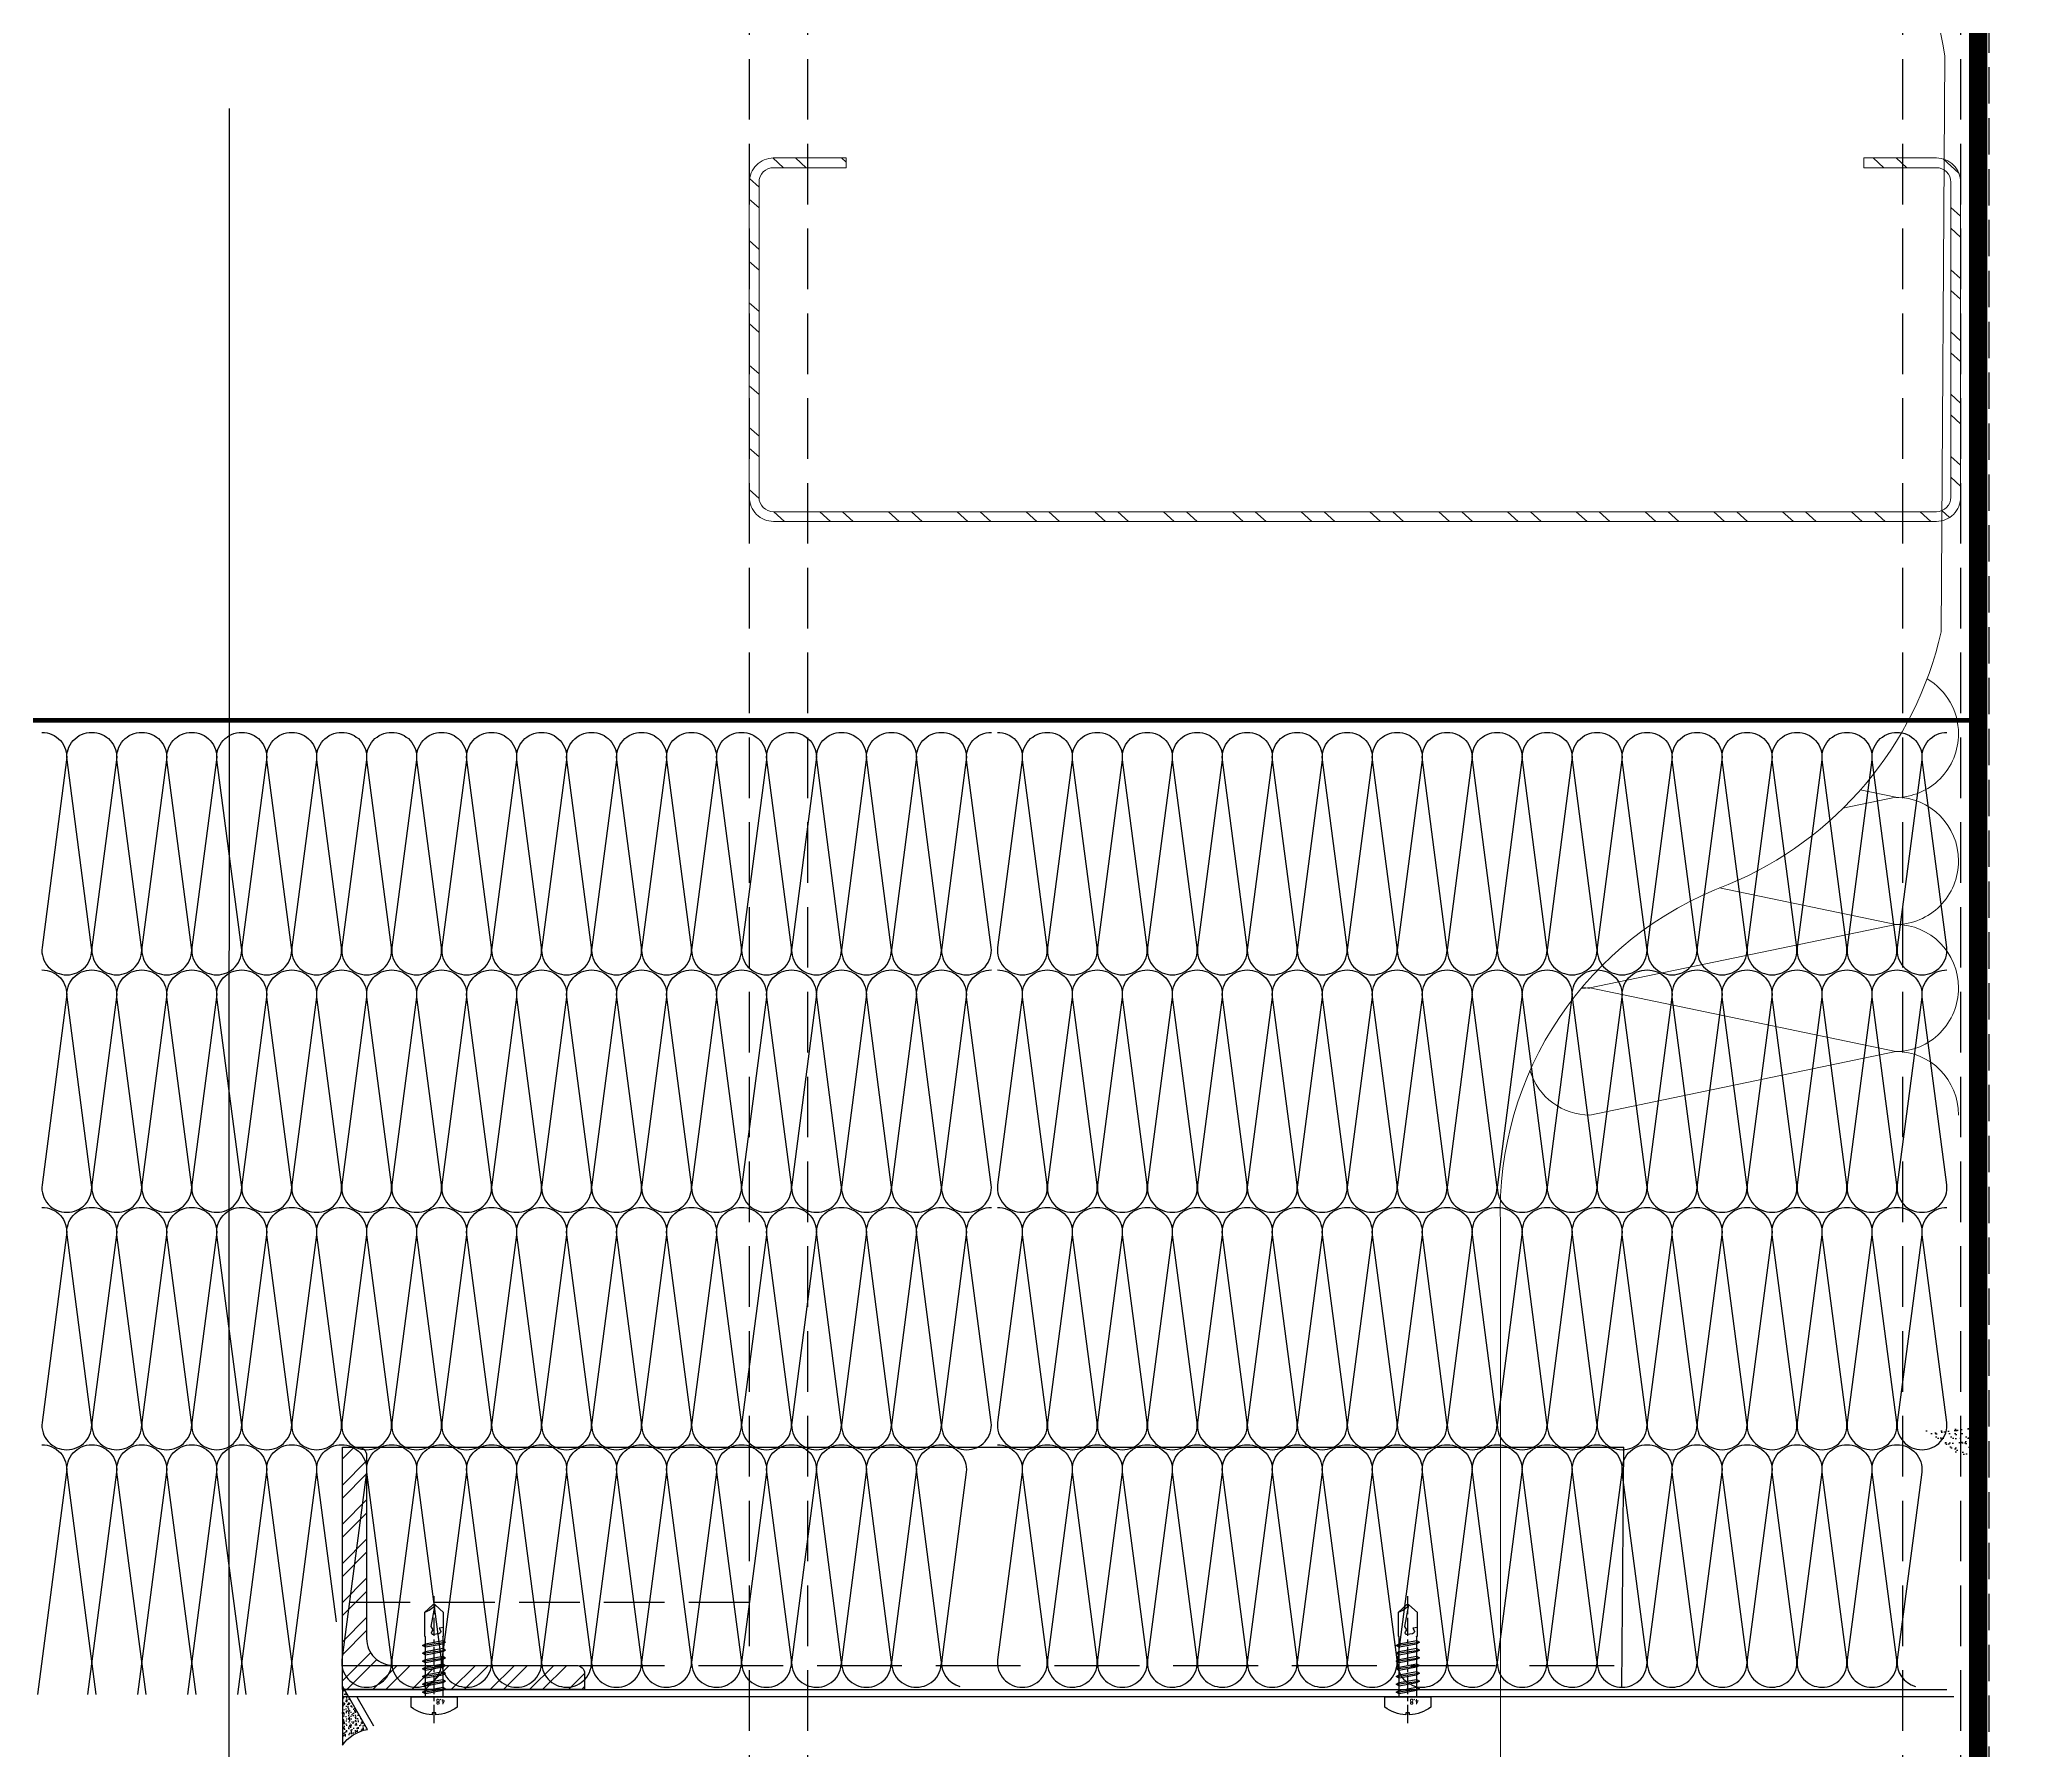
# Model space of a CAD drawing. Extents: x 220580 to 2027826, y -309201 to 71987.
# Drawn here: x 344509.3 to 344920.5, y -153576.9 to -153223.9 of the extents above; entities that cross this region are included whole.
import ezdxf
from ezdxf.enums import TextEntityAlignment as Align
from ezdxf.xclip import XClip

# ---------------------------------------------------------------- set-up
doc = ezdxf.new("R2010")
doc.units = 0
for name, pattern in [('__DASH', [0.35, 0.25, -0.1]), ('CENTER', [2, 1.25, -0.25, 0.25, -0.25]), ('ZN-DASH', [0.35, 0.25, -0.1])]:
    doc.linetypes.add(name, pattern=pattern)
for name, color, linetype in [('!ZN1-填充-8', 8, 'Continuous'), ('!ZN3-不锈钢板幕墙-7', 7, 'Continuous'), ('!ZN4-辅助材料-1', 1, 'Continuous'), ('!ZN4-配件-11', 11, 'Continuous'), ('!ZN5-钢材投影-40', 40, 'Continuous'), ('!ZN5-钢材断面-2', 2, 'Continuous'), ('!ZN6-虚线-8', 8, 'ZN-DASH'), ('1 轴线 辅助线', 1, 'CENTER'), ('20剖面图$0$A-LIN-V', 9, 'Continuous'), ('20剖面图$0$建-柱-钢', 9, 'Continuous'), ('DIM', 173, 'Continuous'), ('Steel', 4, 'Continuous')]:
    doc.layers.add(name, color=color, linetype=linetype)
doc.layers.add('0_INSULATION', color=252, linetype='Continuous', lineweight=9, transparency=0.2)
for name, color, linetype, lineweight in [('0_PURLIN-CON', 253, 'Continuous', 15), ('彩钢板', 6, 'Continuous', 15), ('防火岩棉', 252, 'Continuous', 13)]:
    doc.layers.add(name, color=color, linetype=linetype, lineweight=lineweight)
doc.styles.add('DHTEXT-1', font='ROMANS.shx', dxfattribs={"width": 0.7, "bigfont": 'CHINESE.shx'})
doc.dimstyles.new('ZN200', dxfattribs={"dimscale": 200, "dimtxt": 2.5, "dimasz": 1.5, "dimexe": 1, "dimexo": 2, "dimgap": 0.9, "dimtad": 1, "dimdec": 0, "dimdsep": 46, "dimtxsty": 'DHTEXT-1', "dimblk": 'ARCHTICK', "dimcen": 2.5, "dimclrd": 173, "dimclre": 173, "dimclrt": 7, "dimazin": 2, "dimtfac": 1, "dimtdec": 0, "dimtix": 1, "dimtmove": 2, "dimatfit": 3, "dimfxl": 0, "dimtolj": 1, "dimtzin": 0, "dimarcsym": 0})

# ---------------------------------------------------------------- blocks, each defined once
blk = doc.blocks.new('20剖面图$0$G$CBF9D2CED')
at = {"layer": '20剖面图$0$建-柱-钢'}
for p, q in [((-125, -300), (-125, -314)), ((125, -300), (-125, -300)), ((125, -314), (125, -300)), ((-125, -314), (-4, -314)), ((-4, -314), (-4, -786)), ((4, -786), (4, -314)), ((4, -314), (125, -314)), ((-4, -786), (-125, -786)), ((-125, -786), (-125, -800)), ((125, -786), (4, -786)), ((125, -800), (125, -786)), ((-125, -800), (125, -800))]:
    blk.add_line(p, q, dxfattribs=at)
blk = doc.blocks.new('*U961')
at = {"layer": '0_INSULATION'}
for p, q in [((114792.98, -54103.48), (114787.53, -54104.61)), ((114789.32, -54102.72), (114792.98, -54103.48)), ((114774.8, -54112.82), (114792.98, -54116.59)), ((114792.98, -54116.59), (114761.42, -54123.15)), ((114761.42, -54123.15), (114792.98, -54129.7)), ((114792.98, -54129.7), (114761.42, -54136.27))]:
    blk.add_line(p, q, dxfattribs=at)
blk.add_lwpolyline([(114802.18, -53657.51), (114802.18, -54355.62), (114752.18, -54355.62), (114752.18, -54147.49, -0.323318), (114775.68, -54112.49, 0.242761), (114797.68, -54086.41), (114798.06, -54026.96, 0.256774), (114775.68, -53998.09, -0.323318), (114752.18, -53963.09), (114752.18, -53657.51)], format="xyb", close=True, dxfattribs=at)
at = {"layer": '0_INSULATION', "extrusion": (0, 0, -1)}
for centre, start_param, end_param in [((114792.98, -54096.93), 0.524657, 1.570796), ((114792.98, -54096.93), 1.570796, 3.141593), ((114792.98, -54110.04), 0, 1.570796), ((114792.98, -54110.04), 1.570796, 3.141593), ((114792.98, -54123.15), 0, 1.570796), ((114761.42, -54129.71), 6.139662, 6.283185), ((114761.41, -54116.6), 3.141593, 3.269368), ((114792.98, -54123.15), 1.570796, 3.141593), ((114792.98, -54136.26), 0, 1.570796), ((114761.42, -54129.71), 3.141593, 4.407145)]:
    blk.add_ellipse(centre, major_axis=(0, 6.56), ratio=0.988253, start_param=start_param, end_param=end_param, dxfattribs=at)
blk = doc.blocks.new('ZT_角钢(填充)_50X50X5')
at = {"layer": '!ZN1-填充-8'}
h = blk.add_hatch(dxfattribs=at)
h.set_pattern_fill('ANSI32', color=256, scale=0.6, style=0)
h.set_pattern_definition([(45, (-11702.1455, -65281.3866), (-4.04111525, 4.04111525), []), (45, (-11699.4514, -65281.3866), (-4.04111525, 4.04111525), [])])
h.paths.add_polyline_path([(50, 3.33, 0.414214), (48.33, 5), (10.5, 5, -0.414214), (5, 10.5), (5, 48.33, 0.414214), (3.33, 50), (0, 50), (0, 0), (50, 0)])
at = {"layer": '!ZN5-钢材断面-2'}
blk.add_lwpolyline([(0, 0), (0, 50), (3.33, 50, -0.414214), (5, 48.33), (5, 10.5, 0.414214), (10.5, 5), (48.33, 5, -0.414214), (50, 3.33), (50, 0), (0, 0)], format="xyb", dxfattribs=at)
blk = doc.blocks.new('*U2004')
at = {"layer": '!ZN5-钢材断面-2', "extrusion": (0, 0, -1), "zscale": -1, "rotation": 90}
blk.add_blockref('ZT_角钢(填充)_50X50X5', (0, 0), dxfattribs=at)
blk = doc.blocks.new('*U1949')
at = {"color": 0, "linetype": 'CENTER', "ltscale": 3}
blk.add_line((-5.42, 0), (20.8, 0), dxfattribs=at)
at = {"linetype": 'ByBlock', "ltscale": 10}
for p, q in [((0, 1.79), (12.38, 1.79)), ((0.98, 2.4), (1.66, -2.4)), ((2.58, 2.4), (3.26, -2.4)), ((4.18, 2.4), (4.86, -2.4)), ((5.78, 2.4), (6.46, -2.4)), ((7.38, 2.4), (8.06, -2.4)), ((8.98, 2.4), (9.66, -2.4)), ((10.58, 2.4), (11.26, -2.4)), ((12.38, -1.79), (0, -1.79))]:
    blk.add_line(p, q, dxfattribs=at)
blk.add_lwpolyline([(-3.3, 0.4), (-3.69, 0.4, -0.147478), (-2.14, 4.75), (0, 4.75), (0, -4.75), (-2.14, -4.75, -0.147478), (-3.69, -0.4), (-3.3, -0.4)], format="xyb", close=True, dxfattribs=at)
for points in [[(1.3, -1.79), (0.63, 1.79), (0.98, 2.4), (1.33, 1.79), (2.01, -1.79), (1.66, -2.4)], [(2.9, -1.79), (2.23, 1.79), (2.58, 2.4), (2.93, 1.79), (3.61, -1.79), (3.26, -2.4)], [(4.5, -1.79), (3.83, 1.79), (4.18, 2.4), (4.53, 1.79), (5.21, -1.79), (4.86, -2.4)], [(6.1, -1.79), (5.43, 1.79), (5.78, 2.4), (6.13, 1.79), (6.81, -1.79), (6.46, -2.4)], [(7.7, -1.79), (7.03, 1.79), (7.38, 2.4), (7.73, 1.79), (8.41, -1.79), (8.06, -2.4)], [(9.3, -1.79), (8.63, 1.79), (8.98, 2.4), (9.33, 1.79), (10.01, -1.79), (9.66, -2.4)], [(10.9, -1.79), (10.23, 1.79), (10.58, 2.4), (10.93, 1.79), (11.61, -1.79), (11.26, -2.4)]]:
    blk.add_lwpolyline(points, close=True, dxfattribs=at)
for points in [[(12.38, -1.79, -0.414214), (12.51, -1.93), (12.51, -1.99), (17.43, -1.99), (19, -0.22), (19, 0.22), (17.43, 1.99), (12.51, 1.99), (12.51, 1.93, -0.396102), (12.38, 1.79)], [(14.29, -1.99), (14.15, -1.03), (13.7, -1.31, -0.530462), (13.02, -1), (12.83, 0.09, -0.651316), (13.4, 0.47), (13.85, 0.18), (14.51, 0.57), (19, -0.22, -0.201226), (17.43, 1.99)]]:
    blk.add_lwpolyline(points, format="xyb", dxfattribs=at)
at = {"layer": 'Defpoints', "color": 0, "ltscale": 10, "style": 'DHTEXT-1', "width": 0.7}
blk.add_text('4.8', height=1, rotation=90, dxfattribs=at).set_placement((-0.49, -1.36), align=Align.CENTER)
blk = doc.blocks.new('*U1967')
at = {"layer": '0_PURLIN-CON', "linetype": 'ByBlock', "lineweight": -2}
h = blk.add_hatch(dxfattribs=at)
h.set_pattern_fill('ANSI32', color=256, scale=2, angle=2.8624)
h.set_pattern_definition([(47.862405, (-81115.591, 63372.253), (-7.0631283, 6.3904494), []), (47.862405, (-81111.1065, 63372.477), (-7.0631283, 6.3904494), [])])
edge = h.paths.add_edge_path()
edge.add_line((75, 20), (75, 5))
edge.add_arc((70, 5), 5, -90, 0, ccw=False)
edge.add_line((70, 0), (5, 0))
edge.add_arc((5, 5), 5, 180, 270, ccw=False)
edge.add_line((0, 5), (0, 245))
edge.add_arc((5, 245), 5, 90, 180, ccw=False)
edge.add_line((5, 250), (70, 250))
edge.add_arc((70, 245), 5, 0, 90, ccw=False)
edge.add_line((75, 245), (75, 230))
edge.add_line((75, 230), (73, 230))
edge.add_line((73, 230), (73, 245))
edge.add_arc((70, 245), 3, 0, 90)
edge.add_line((70, 248), (5, 248))
edge.add_arc((5, 245), 3, 90, 180)
edge.add_line((2, 245), (2, 5))
edge.add_arc((5, 5), 3, 180, 270)
edge.add_line((5, 2), (70, 2))
edge.add_arc((70, 5), 3, 270, 360)
edge.add_line((73, 5), (73, 20))
edge.add_line((73, 20), (75, 20))
at = {"color": 0, "linetype": 'ByBlock'}
for p in [(0, 250), (75, 250), (0, 0), (75, 0)]:
    blk.add_point(p, dxfattribs=at)
at = {"layer": '0_PURLIN-CON', "linetype": 'ByBlock', "lineweight": -2}
blk.add_lwpolyline([(75, 20), (75, 5, -0.414214), (70, 0), (5, 0, -0.414214), (0, 5), (0, 245, -0.414214), (5, 250), (70, 250, -0.414214), (75, 245), (75, 230), (73, 230), (73, 245, 0.414214), (70, 248), (5, 248, 0.414214), (2, 245), (2, 5, 0.414214), (5, 2), (70, 2, 0.414214), (73, 5), (73, 20)], format="xyb", close=True, dxfattribs=at)
blk = doc.blocks.new('20250829153746')
at = {"layer": '!ZN1-填充-8'}
h = blk.add_hatch(dxfattribs=at)
h.set_pattern_fill('AR-SAND', color=256, style=0)
h.set_pattern_definition([(37.5, (-157305.4996, 60051.9629), (-0.062993358, 1.926823769), [0, -1.52, 0, -1.7, 0, -1.625]), (7.5, (-157305.4996, 60051.9629), (1.769776705, 2.822146065), [0, -0.82, 0, -1.37, 0, -0.525]), (327.5, (-157306.7296, 60051.9629), (3.114141862, 0.005659054), [0, -0.5, 0, -1.8, 0, -2.35]), (317.5, (-157306.7296, 60051.963), (3.006126605, 0.877675565), [0, -0.25, 0, -1.18, 0, -1.35])])
edge = h.paths.add_edge_path()
edge.add_line((557.65, 11863.53), (562.65, 11863.53))
edge.add_line((562.65, 11863.53), (562.65, 11870.01))
edge.add_arc((553.17, 11898.95), 30.46, 267.2896, 288.1333, ccw=False)
edge.add_line((551.73, 11868.53), (557.65, 11863.53))
h = blk.add_hatch(dxfattribs=at)
h.set_pattern_fill('AR-SAND', color=256, scale=0.5, angle=90, style=0)
h.set_pattern_definition([(127.5, (225, 11823.2065), (-0.963412, -0.031497), [0, -0.76, 0, -0.85, 0, -0.8125]), (97.5, (225, 11823.2065), (-1.41107, 0.88489), [0, -0.41, 0, -0.685, 0, -0.2625]), (57.5, (225, 11822.5915), (-0.00283, 1.55707), [0, -0.25, 0, -0.9, 0, -1.175]), (47.5, (225, 11822.5915), (-0.43884, 1.50306), [0, -0.125, 0, -0.59, 0, -0.675])])
edge = h.paths.add_edge_path()
edge.add_line((225, 11804.46), (225, 11815.71))
edge.add_line((225, 11815.71), (230.16, 11806.77))
edge.add_ellipse((231.64, 11796.54), major_axis=(-7.31, -7.31), ratio=1, start_angle=233.2282, end_angle=264.9693)
at = {"layer": '!ZN1-填充-8', "const_width": 1}
blk.add_lwpolyline([(562.65, 12015), (104, 12015)], dxfattribs=at)
at = {"layer": '!ZN1-填充-8', "ltscale": 30, "extrusion": (0, 1.22465e-16, -1)}
for points in [[(-162.97, 12012.5, 0.451718), (-168.08, 12006.87), (-163.01, 11968.13, -0.451718), (-168.13, 11962.5, -0.451718), (-173.24, 11968.13), (-168.17, 12006.87, 0.451718), (-173.28, 12012.5, 0.451718), (-178.4, 12006.87), (-173.32, 11968.13, -0.451718), (-178.44, 11962.5, -0.451718), (-183.56, 11968.13), (-178.48, 12006.87, 0.451718), (-183.6, 12012.5, 0.451718), (-188.72, 12006.87), (-183.64, 11968.13, -0.451718), (-188.76, 11962.5, -0.451718), (-193.87, 11968.13), (-188.8, 12006.87, 0.451718), (-193.92, 12012.5, 0.451718), (-199.03, 12006.87), (-193.96, 11968.13, -0.451718), (-199.07, 11962.5, -0.451718), (-204.19, 11968.13), (-199.11, 12006.87, 0.451718), (-204.23, 12012.5, 0.451718), (-209.35, 12006.87), (-204.27, 11968.13, -0.451718), (-209.39, 11962.5, -0.451718), (-214.51, 11968.13), (-209.43, 12006.87, 0.451718), (-214.55, 12012.5, 0.451718), (-219.66, 12006.87), (-214.59, 11968.13, -0.451718), (-219.7, 11962.5, -0.451718), (-224.82, 11968.13), (-219.75, 12006.87, 0.451718), (-224.86, 12012.5, 0.451718), (-229.98, 12006.87), (-224.9, 11968.13, -0.451718), (-230.02, 11962.5, -0.451718), (-235.14, 11968.13), (-230.06, 12006.87, 0.451718), (-235.18, 12012.5, 0.451718), (-240.3, 12006.87), (-235.22, 11968.13, -0.451718), (-240.34, 11962.5, -0.451718), (-245.45, 11968.13), (-240.38, 12006.87, 0.451718), (-245.49, 12012.5, 0.451718), (-250.61, 12006.87), (-245.54, 11968.13, -0.451718), (-250.65, 11962.5, -0.451718), (-255.77, 11968.13), (-250.69, 12006.87, 0.451718), (-255.81, 12012.5, 0.451718), (-260.93, 12006.87), (-255.85, 11968.13, -0.451718), (-260.97, 11962.5, -0.451718), (-266.09, 11968.13), (-261.01, 12006.87, 0.451718), (-266.13, 12012.5, 0.451718), (-271.24, 12006.87), (-266.17, 11968.13, -0.451718), (-271.28, 11962.5, -0.451718), (-276.4, 11968.13), (-271.33, 12006.87, 0.451718), (-276.44, 12012.5, 0.451718), (-281.56, 12006.87), (-276.48, 11968.13, -0.451718), (-281.6, 11962.5, -0.451718), (-286.72, 11968.13), (-281.64, 12006.87, 0.451718), (-286.76, 12012.5, 0.451718), (-291.88, 12006.87), (-286.8, 11968.13, -0.451718), (-291.92, 11962.5, -0.451718), (-297.03, 11968.13), (-291.96, 12006.87, 0.451718), (-297.07, 12012.5, 0.451718), (-302.19, 12006.87), (-297.12, 11968.13, -0.451718), (-302.23, 11962.5, -0.451718), (-307.35, 11968.13), (-302.27, 12006.87, 0.451718), (-307.39, 12012.5, 0.451718), (-312.51, 12006.87), (-307.43, 11968.13, -0.451718), (-312.55, 11962.5, -0.451718), (-317.67, 11968.13), (-312.59, 12006.87, 0.451718), (-317.71, 12012.5, 0.451718), (-322.82, 12006.87), (-317.75, 11968.13, -0.451718), (-322.86, 11962.5, -0.451718), (-327.98, 11968.13), (-322.91, 12006.87, 0.451718), (-328.02, 12012.5, 0.451718), (-333.14, 12006.87), (-328.06, 11968.13, -0.451718), (-333.18, 11962.5, -0.451718), (-338.3, 11968.13), (-333.22, 12006.87, 0.451718), (-338.34, 12012.5, 0.451718), (-343.45, 12006.87), (-338.38, 11968.13, -0.451718), (-343.5, 11962.5, -0.451718), (-348.61, 11968.13), (-343.54, 12006.87, 0.451718), (-348.65, 12012.5, 0.451718), (-353.77, 12006.87), (-348.7, 11968.13, -0.451718), (-353.81, 11962.5, -0.451718), (-358.93, 11968.13), (-353.85, 12006.87, 0.451718), (-358.97, 12012.5)], [(-360.19, 12012.5, 0.451718), (-365.31, 12006.87), (-360.23, 11968.13, -0.451718), (-365.35, 11962.5, -0.451718), (-370.47, 11968.13), (-365.39, 12006.87, 0.451718), (-370.51, 12012.5, 0.451718), (-375.62, 12006.87), (-370.55, 11968.13, -0.451718), (-375.67, 11962.5, -0.451718), (-380.78, 11968.13), (-375.71, 12006.87, 0.451718), (-380.82, 12012.5, 0.451718), (-385.94, 12006.87), (-380.86, 11968.13, -0.451718), (-385.98, 11962.5, -0.451718), (-391.1, 11968.13), (-386.02, 12006.87, 0.451718), (-391.14, 12012.5, 0.451718), (-396.26, 12006.87), (-391.18, 11968.13, -0.451718), (-396.3, 11962.5, -0.451718), (-401.41, 11968.13), (-396.34, 12006.87, 0.451718), (-401.45, 12012.5, 0.451718), (-406.57, 12006.87), (-401.5, 11968.13, -0.451718), (-406.61, 11962.5, -0.451718), (-411.73, 11968.13), (-406.65, 12006.87, 0.451718), (-411.77, 12012.5, 0.451718), (-416.89, 12006.87), (-411.81, 11968.13, -0.451718), (-416.93, 11962.5, -0.451718), (-422.05, 11968.13), (-416.97, 12006.87, 0.451718), (-422.09, 12012.5, 0.451718), (-427.2, 12006.87), (-422.13, 11968.13, -0.451718), (-427.24, 11962.5, -0.451718), (-432.36, 11968.13), (-427.29, 12006.87, 0.451718), (-432.4, 12012.5, 0.451718), (-437.52, 12006.87), (-432.44, 11968.13, -0.451718), (-437.56, 11962.5, -0.451718), (-442.68, 11968.13), (-437.6, 12006.87, 0.451718), (-442.72, 12012.5, 0.451718), (-447.84, 12006.87), (-442.76, 11968.13, -0.451718), (-447.88, 11962.5, -0.451718), (-452.99, 11968.13), (-447.92, 12006.87, 0.451718), (-453.03, 12012.5, 0.451718), (-458.15, 12006.87), (-453.08, 11968.13, -0.451718), (-458.19, 11962.5, -0.451718), (-463.31, 11968.13), (-458.23, 12006.87, 0.451718), (-463.35, 12012.5, 0.451718), (-468.47, 12006.87), (-463.39, 11968.13, -0.451718), (-468.51, 11962.5, -0.451718), (-473.63, 11968.13), (-468.55, 12006.87, 0.451718), (-473.67, 12012.5, 0.451718), (-478.78, 12006.87), (-473.71, 11968.13, -0.451718), (-478.82, 11962.5, -0.451718), (-483.94, 11968.13), (-478.87, 12006.87, 0.451718), (-483.98, 12012.5, 0.451718), (-489.1, 12006.87), (-484.02, 11968.13, -0.451718), (-489.14, 11962.5, -0.451718), (-494.26, 11968.13), (-489.18, 12006.87, 0.451718), (-494.3, 12012.5, 0.451718), (-499.42, 12006.87), (-494.34, 11968.13, -0.451718), (-499.46, 11962.5, -0.451718), (-504.57, 11968.13), (-499.5, 12006.87, 0.451718), (-504.61, 12012.5, 0.451718), (-509.73, 12006.87), (-504.66, 11968.13, -0.451718), (-509.77, 11962.5, -0.451718), (-514.89, 11968.13), (-509.81, 12006.87, 0.451718), (-514.93, 12012.5, 0.451718), (-520.05, 12006.87), (-514.97, 11968.13, -0.451718), (-520.09, 11962.5, -0.451718), (-525.2, 11968.13), (-520.13, 12006.87, 0.451718), (-525.25, 12012.5, 0.451718), (-530.36, 12006.87), (-525.29, 11968.13, -0.451718), (-530.4, 11962.5, -0.451718), (-535.52, 11968.13), (-530.44, 12006.87, 0.451718), (-535.56, 12012.5, 0.451718), (-540.68, 12006.87), (-535.6, 11968.13, -0.451718), (-540.72, 11962.5, -0.451718), (-545.84, 11968.13), (-540.76, 12006.87, 0.451718), (-545.88, 12012.5, 0.451718), (-550.99, 12006.87), (-545.92, 11968.13, -0.451718), (-551.04, 11962.5, -0.451718), (-556.15, 11968.13), (-551.08, 12006.87, 0.451718), (-556.19, 12012.5)], [(-162.97, 11963.5, 0.451718), (-168.08, 11957.87), (-163.01, 11919.13, -0.451718), (-168.13, 11913.5, -0.451718), (-173.24, 11919.13), (-168.17, 11957.87, 0.451718), (-173.28, 11963.5, 0.451718), (-178.4, 11957.87), (-173.32, 11919.13, -0.451718), (-178.44, 11913.5, -0.451718), (-183.56, 11919.13), (-178.48, 11957.87, 0.451718), (-183.6, 11963.5, 0.451718), (-188.72, 11957.87), (-183.64, 11919.13, -0.451718), (-188.76, 11913.5, -0.451718), (-193.87, 11919.13), (-188.8, 11957.87, 0.451718), (-193.92, 11963.5, 0.451718), (-199.03, 11957.87), (-193.96, 11919.13, -0.451718), (-199.07, 11913.5, -0.451718), (-204.19, 11919.13), (-199.11, 11957.87, 0.451718), (-204.23, 11963.5, 0.451718), (-209.35, 11957.87), (-204.27, 11919.13, -0.451718), (-209.39, 11913.5, -0.451718), (-214.51, 11919.13), (-209.43, 11957.87, 0.451718), (-214.55, 11963.5, 0.451718), (-219.66, 11957.87), (-214.59, 11919.13, -0.451718), (-219.7, 11913.5, -0.451718), (-224.82, 11919.13), (-219.75, 11957.87, 0.451718), (-224.86, 11963.5, 0.451718), (-229.98, 11957.87), (-224.9, 11919.13, -0.451718), (-230.02, 11913.5, -0.451718), (-235.14, 11919.13), (-230.06, 11957.87, 0.451718), (-235.18, 11963.5, 0.451718), (-240.3, 11957.87), (-235.22, 11919.13, -0.451718), (-240.34, 11913.5, -0.451718), (-245.45, 11919.13), (-240.38, 11957.87, 0.451718), (-245.49, 11963.5, 0.451718), (-250.61, 11957.87), (-245.54, 11919.13, -0.451718), (-250.65, 11913.5, -0.451718), (-255.77, 11919.13), (-250.69, 11957.87, 0.451718), (-255.81, 11963.5, 0.451718), (-260.93, 11957.87), (-255.85, 11919.13, -0.451718), (-260.97, 11913.5, -0.451718), (-266.09, 11919.13), (-261.01, 11957.87, 0.451718), (-266.13, 11963.5, 0.451718), (-271.24, 11957.87), (-266.17, 11919.13, -0.451718), (-271.28, 11913.5, -0.451718), (-276.4, 11919.13), (-271.33, 11957.87, 0.451718), (-276.44, 11963.5, 0.451718), (-281.56, 11957.87), (-276.48, 11919.13, -0.451718), (-281.6, 11913.5, -0.451718), (-286.72, 11919.13), (-281.64, 11957.87, 0.451718), (-286.76, 11963.5, 0.451718), (-291.88, 11957.87), (-286.8, 11919.13, -0.451718), (-291.92, 11913.5, -0.451718), (-297.03, 11919.13), (-291.96, 11957.87, 0.451718), (-297.07, 11963.5, 0.451718), (-302.19, 11957.87), (-297.12, 11919.13, -0.451718), (-302.23, 11913.5, -0.451718), (-307.35, 11919.13), (-302.27, 11957.87, 0.451718), (-307.39, 11963.5, 0.451718), (-312.51, 11957.87), (-307.43, 11919.13, -0.451718), (-312.55, 11913.5, -0.451718), (-317.67, 11919.13), (-312.59, 11957.87, 0.451718), (-317.71, 11963.5, 0.451718), (-322.82, 11957.87), (-317.75, 11919.13, -0.451718), (-322.86, 11913.5, -0.451718), (-327.98, 11919.13), (-322.91, 11957.87, 0.451718), (-328.02, 11963.5, 0.451718), (-333.14, 11957.87), (-328.06, 11919.13, -0.451718), (-333.18, 11913.5, -0.451718), (-338.3, 11919.13), (-333.22, 11957.87, 0.451718), (-338.34, 11963.5, 0.451718), (-343.45, 11957.87), (-338.38, 11919.13, -0.451718), (-343.5, 11913.5, -0.451718), (-348.61, 11919.13), (-343.54, 11957.87, 0.451718), (-348.65, 11963.5, 0.451718), (-353.77, 11957.87), (-348.7, 11919.13, -0.451718), (-353.81, 11913.5, -0.451718), (-358.93, 11919.13), (-353.85, 11957.87, 0.451718), (-358.97, 11963.5)], [(-360.19, 11963.5, 0.451718), (-365.31, 11957.87), (-360.23, 11919.13, -0.451718), (-365.35, 11913.5, -0.451718), (-370.47, 11919.13), (-365.39, 11957.87, 0.451718), (-370.51, 11963.5, 0.451718), (-375.62, 11957.87), (-370.55, 11919.13, -0.451718), (-375.67, 11913.5, -0.451718), (-380.78, 11919.13), (-375.71, 11957.87, 0.451718), (-380.82, 11963.5, 0.451718), (-385.94, 11957.87), (-380.86, 11919.13, -0.451718), (-385.98, 11913.5, -0.451718), (-391.1, 11919.13), (-386.02, 11957.87, 0.451718), (-391.14, 11963.5, 0.451718), (-396.26, 11957.87), (-391.18, 11919.13, -0.451718), (-396.3, 11913.5, -0.451718), (-401.41, 11919.13), (-396.34, 11957.87, 0.451718), (-401.45, 11963.5, 0.451718), (-406.57, 11957.87), (-401.5, 11919.13, -0.451718), (-406.61, 11913.5, -0.451718), (-411.73, 11919.13), (-406.65, 11957.87, 0.451718), (-411.77, 11963.5, 0.451718), (-416.89, 11957.87), (-411.81, 11919.13, -0.451718), (-416.93, 11913.5, -0.451718), (-422.05, 11919.13), (-416.97, 11957.87, 0.451718), (-422.09, 11963.5, 0.451718), (-427.2, 11957.87), (-422.13, 11919.13, -0.451718), (-427.24, 11913.5, -0.451718), (-432.36, 11919.13), (-427.29, 11957.87, 0.451718), (-432.4, 11963.5, 0.451718), (-437.52, 11957.87), (-432.44, 11919.13, -0.451718), (-437.56, 11913.5, -0.451718), (-442.68, 11919.13), (-437.6, 11957.87, 0.451718), (-442.72, 11963.5, 0.451718), (-447.84, 11957.87), (-442.76, 11919.13, -0.451718), (-447.88, 11913.5, -0.451718), (-452.99, 11919.13), (-447.92, 11957.87, 0.451718), (-453.03, 11963.5, 0.451718), (-458.15, 11957.87), (-453.08, 11919.13, -0.451718), (-458.19, 11913.5, -0.451718), (-463.31, 11919.13), (-458.23, 11957.87, 0.451718), (-463.35, 11963.5, 0.451718), (-468.47, 11957.87), (-463.39, 11919.13, -0.451718), (-468.51, 11913.5, -0.451718), (-473.63, 11919.13), (-468.55, 11957.87, 0.451718), (-473.67, 11963.5, 0.451718), (-478.78, 11957.87), (-473.71, 11919.13, -0.451718), (-478.82, 11913.5, -0.451718), (-483.94, 11919.13), (-478.87, 11957.87, 0.451718), (-483.98, 11963.5, 0.451718), (-489.1, 11957.87), (-484.02, 11919.13, -0.451718), (-489.14, 11913.5, -0.451718), (-494.26, 11919.13), (-489.18, 11957.87, 0.451718), (-494.3, 11963.5, 0.451718), (-499.42, 11957.87), (-494.34, 11919.13, -0.451718), (-499.46, 11913.5, -0.451718), (-504.57, 11919.13), (-499.5, 11957.87, 0.451718), (-504.61, 11963.5, 0.451718), (-509.73, 11957.87), (-504.66, 11919.13, -0.451718), (-509.77, 11913.5, -0.451718), (-514.89, 11919.13), (-509.81, 11957.87, 0.451718), (-514.93, 11963.5, 0.451718), (-520.05, 11957.87), (-514.97, 11919.13, -0.451718), (-520.09, 11913.5, -0.451718), (-525.2, 11919.13), (-520.13, 11957.87, 0.451718), (-525.25, 11963.5, 0.451718), (-530.36, 11957.87), (-525.29, 11919.13, -0.451718), (-530.4, 11913.5, -0.451718), (-535.52, 11919.13), (-530.44, 11957.87, 0.451718), (-535.56, 11963.5, 0.451718), (-540.68, 11957.87), (-535.6, 11919.13, -0.451718), (-540.72, 11913.5, -0.451718), (-545.84, 11919.13), (-540.76, 11957.87, 0.451718), (-545.88, 11963.5, 0.451718), (-550.99, 11957.87), (-545.92, 11919.13, -0.451718), (-551.04, 11913.5, -0.451718), (-556.15, 11919.13), (-551.08, 11957.87, 0.451718), (-556.19, 11963.5)], [(-162.97, 11914.5, 0.451718), (-168.08, 11908.87), (-163.01, 11870.13, -0.451718), (-168.13, 11864.5, -0.451718), (-173.24, 11870.13), (-168.17, 11908.87, 0.451718), (-173.28, 11914.5, 0.451718), (-178.4, 11908.87), (-173.32, 11870.13, -0.451718), (-178.44, 11864.5, -0.451718), (-183.56, 11870.13), (-178.48, 11908.87, 0.451718), (-183.6, 11914.5, 0.451718), (-188.72, 11908.87), (-183.64, 11870.13, -0.451718), (-188.76, 11864.5, -0.451718), (-193.87, 11870.13), (-188.8, 11908.87, 0.451718), (-193.92, 11914.5, 0.451718), (-199.03, 11908.87), (-193.96, 11870.13, -0.451718), (-199.07, 11864.5, -0.451718), (-204.19, 11870.13), (-199.11, 11908.87, 0.451718), (-204.23, 11914.5, 0.451718), (-209.35, 11908.87), (-204.27, 11870.13, -0.451718), (-209.39, 11864.5, -0.451718), (-214.51, 11870.13), (-209.43, 11908.87, 0.451718), (-214.55, 11914.5, 0.451718), (-219.66, 11908.87), (-214.59, 11870.13, -0.451718), (-219.7, 11864.5, -0.451718), (-224.82, 11870.13), (-219.75, 11908.87, 0.451718), (-224.86, 11914.5, 0.451718), (-229.98, 11908.87), (-224.9, 11870.13, -0.451718), (-230.02, 11864.5, -0.451718), (-235.14, 11870.13), (-230.06, 11908.87, 0.451718), (-235.18, 11914.5, 0.451718), (-240.3, 11908.87), (-235.22, 11870.13, -0.451718), (-240.34, 11864.5, -0.451718), (-245.45, 11870.13), (-240.38, 11908.87, 0.451718), (-245.49, 11914.5, 0.451718), (-250.61, 11908.87), (-245.54, 11870.13, -0.451718), (-250.65, 11864.5, -0.451718), (-255.77, 11870.13), (-250.69, 11908.87, 0.451718), (-255.81, 11914.5, 0.451718), (-260.93, 11908.87), (-255.85, 11870.13, -0.451718), (-260.97, 11864.5, -0.451718), (-266.09, 11870.13), (-261.01, 11908.87, 0.451718), (-266.13, 11914.5, 0.451718), (-271.24, 11908.87), (-266.17, 11870.13, -0.451718), (-271.28, 11864.5, -0.451718), (-276.4, 11870.13), (-271.33, 11908.87, 0.451718), (-276.44, 11914.5, 0.451718), (-281.56, 11908.87), (-276.48, 11870.13, -0.451718), (-281.6, 11864.5, -0.451718), (-286.72, 11870.13), (-281.64, 11908.87, 0.451718), (-286.76, 11914.5, 0.451718), (-291.88, 11908.87), (-286.8, 11870.13, -0.451718), (-291.92, 11864.5, -0.451718), (-297.03, 11870.13), (-291.96, 11908.87, 0.451718), (-297.07, 11914.5, 0.451718), (-302.19, 11908.87), (-297.12, 11870.13, -0.451718), (-302.23, 11864.5, -0.451718), (-307.35, 11870.13), (-302.27, 11908.87, 0.451718), (-307.39, 11914.5, 0.451718), (-312.51, 11908.87), (-307.43, 11870.13, -0.451718), (-312.55, 11864.5, -0.451718), (-317.67, 11870.13), (-312.59, 11908.87, 0.451718), (-317.71, 11914.5, 0.451718), (-322.82, 11908.87), (-317.75, 11870.13, -0.451718), (-322.86, 11864.5, -0.451718), (-327.98, 11870.13), (-322.91, 11908.87, 0.451718), (-328.02, 11914.5, 0.451718), (-333.14, 11908.87), (-328.06, 11870.13, -0.451718), (-333.18, 11864.5, -0.451718), (-338.3, 11870.13), (-333.22, 11908.87, 0.451718), (-338.34, 11914.5, 0.451718), (-343.45, 11908.87), (-338.38, 11870.13, -0.451718), (-343.5, 11864.5, -0.451718), (-348.61, 11870.13), (-343.54, 11908.87, 0.451718), (-348.65, 11914.5, 0.451718), (-353.77, 11908.87), (-348.7, 11870.13, -0.451718), (-353.81, 11864.5, -0.451718), (-358.93, 11870.13), (-353.85, 11908.87, 0.451718), (-358.97, 11914.5)], [(-360.19, 11914.5, 0.451718), (-365.31, 11908.87), (-360.23, 11870.13, -0.451718), (-365.35, 11864.5, -0.451718), (-370.47, 11870.13), (-365.39, 11908.87, 0.451718), (-370.51, 11914.5, 0.451718), (-375.62, 11908.87), (-370.55, 11870.13, -0.451718), (-375.67, 11864.5, -0.451718), (-380.78, 11870.13), (-375.71, 11908.87, 0.451718), (-380.82, 11914.5, 0.451718), (-385.94, 11908.87), (-380.86, 11870.13, -0.451718), (-385.98, 11864.5, -0.451718), (-391.1, 11870.13), (-386.02, 11908.87, 0.451718), (-391.14, 11914.5, 0.451718), (-396.26, 11908.87), (-391.18, 11870.13, -0.451718), (-396.3, 11864.5, -0.451718), (-401.41, 11870.13), (-396.34, 11908.87, 0.451718), (-401.45, 11914.5, 0.451718), (-406.57, 11908.87), (-401.5, 11870.13, -0.451718), (-406.61, 11864.5, -0.451718), (-411.73, 11870.13), (-406.65, 11908.87, 0.451718), (-411.77, 11914.5, 0.451718), (-416.89, 11908.87), (-411.81, 11870.13, -0.451718), (-416.93, 11864.5, -0.451718), (-422.05, 11870.13), (-416.97, 11908.87, 0.451718), (-422.09, 11914.5, 0.451718), (-427.2, 11908.87), (-422.13, 11870.13, -0.451718), (-427.24, 11864.5, -0.451718), (-432.36, 11870.13), (-427.29, 11908.87, 0.451718), (-432.4, 11914.5, 0.451718), (-437.52, 11908.87), (-432.44, 11870.13, -0.451718), (-437.56, 11864.5, -0.451718), (-442.68, 11870.13), (-437.6, 11908.87, 0.451718), (-442.72, 11914.5, 0.451718), (-447.84, 11908.87), (-442.76, 11870.13, -0.451718), (-447.88, 11864.5, -0.451718), (-452.99, 11870.13), (-447.92, 11908.87, 0.451718), (-453.03, 11914.5, 0.451718), (-458.15, 11908.87), (-453.08, 11870.13, -0.451718), (-458.19, 11864.5, -0.451718), (-463.31, 11870.13), (-458.23, 11908.87, 0.451718), (-463.35, 11914.5, 0.451718), (-468.47, 11908.87), (-463.39, 11870.13, -0.451718), (-468.51, 11864.5, -0.451718), (-473.63, 11870.13), (-468.55, 11908.87, 0.451718), (-473.67, 11914.5, 0.451718), (-478.78, 11908.87), (-473.71, 11870.13, -0.451718), (-478.82, 11864.5, -0.451718), (-483.94, 11870.13), (-478.87, 11908.87, 0.451718), (-483.98, 11914.5, 0.451718), (-489.1, 11908.87), (-484.02, 11870.13, -0.451718), (-489.14, 11864.5, -0.451718), (-494.26, 11870.13), (-489.18, 11908.87, 0.451718), (-494.3, 11914.5, 0.451718), (-499.42, 11908.87), (-494.34, 11870.13, -0.451718), (-499.46, 11864.5, -0.451718), (-504.57, 11870.13), (-499.5, 11908.87, 0.451718), (-504.61, 11914.5, 0.451718), (-509.73, 11908.87), (-504.66, 11870.13, -0.451718), (-509.77, 11864.5, -0.451718), (-514.89, 11870.13), (-509.81, 11908.87, 0.451718), (-514.93, 11914.5, 0.451718), (-520.05, 11908.87), (-514.97, 11870.13, -0.451718), (-520.09, 11864.5, -0.451718), (-525.2, 11870.13), (-520.13, 11908.87, 0.451718), (-525.25, 11914.5, 0.451718), (-530.36, 11908.87), (-525.29, 11870.13, -0.451718), (-530.4, 11864.5, -0.451718), (-535.52, 11870.13), (-530.44, 11908.87, 0.451718), (-535.56, 11914.5, 0.451718), (-540.68, 11908.87), (-535.6, 11870.13, -0.451718), (-540.72, 11864.5, -0.451718), (-545.84, 11870.13), (-540.76, 11908.87, 0.451718), (-545.88, 11914.5, 0.451718), (-550.99, 11908.87), (-545.92, 11870.13, -0.451718), (-551.04, 11864.5, -0.451718), (-556.15, 11870.13), (-551.08, 11908.87, 0.451718), (-556.19, 11914.5)], [(-162.97, 11865.5, 0.451718), (-168.08, 11859.87), (-162.07, 11814)], [(-174.18, 11814), (-168.17, 11859.87, 0.451718), (-173.28, 11865.5, 0.451718), (-178.4, 11859.87), (-172.39, 11814)], [(-184.49, 11814), (-178.48, 11859.87, 0.451718), (-183.6, 11865.5, 0.451718), (-188.72, 11859.87), (-182.71, 11814)], [(-194.81, 11814), (-188.8, 11859.87, 0.451718), (-193.92, 11865.5, 0.451718), (-199.03, 11859.87), (-193.02, 11814)], [(-205.12, 11814), (-199.11, 11859.87, 0.451718), (-204.23, 11865.5, 0.451718), (-209.35, 11859.87), (-203.34, 11814)], [(-215.44, 11814), (-209.43, 11859.87, 0.451718), (-214.55, 11865.5, 0.451718), (-219.66, 11859.87), (-213.65, 11814)], [(-223.79, 11829), (-219.75, 11859.87, 0.451718), (-224.86, 11865.5, 0.451718), (-229.98, 11859.87), (-224.9, 11821.13, -0.451718), (-230.02, 11815.5, -0.451718), (-235.14, 11821.13), (-230.06, 11859.87, 0.451718), (-235.18, 11865.5, 0.451718), (-240.3, 11859.87), (-235.22, 11821.13, -0.451718), (-240.34, 11815.5, -0.451718), (-245.45, 11821.13), (-240.38, 11859.87, 0.451718), (-245.49, 11865.5, 0.451718), (-250.61, 11859.87), (-245.54, 11821.13, -0.451718), (-250.65, 11815.5, -0.451718), (-255.77, 11821.13), (-250.69, 11859.87, 0.451718), (-255.81, 11865.5, 0.451718), (-260.93, 11859.87), (-255.85, 11821.13, -0.451718), (-260.97, 11815.5, -0.451718), (-266.09, 11821.13), (-261.01, 11859.87, 0.451718), (-266.13, 11865.5, 0.451718), (-271.24, 11859.87), (-266.17, 11821.13, -0.451718), (-271.28, 11815.5, -0.451718), (-276.4, 11821.13), (-271.33, 11859.87, 0.451718), (-276.44, 11865.5, 0.451718), (-281.56, 11859.87), (-276.48, 11821.13, -0.451718), (-281.6, 11815.5, -0.451718), (-286.72, 11821.13), (-281.64, 11859.87, 0.451718), (-286.76, 11865.5, 0.451718), (-291.88, 11859.87), (-286.8, 11821.13, -0.451718), (-291.92, 11815.5, -0.451718), (-297.03, 11821.13), (-291.96, 11859.87, 0.451718), (-297.07, 11865.5, 0.451718), (-302.19, 11859.87), (-297.12, 11821.13, -0.451718), (-302.23, 11815.5, -0.451718), (-307.35, 11821.13), (-302.27, 11859.87, 0.451718), (-307.39, 11865.5, 0.451718), (-312.51, 11859.87), (-307.43, 11821.13, -0.451718), (-312.55, 11815.5, -0.451718), (-317.67, 11821.13), (-312.59, 11859.87, 0.451718), (-317.71, 11865.5, 0.451718), (-322.82, 11859.87), (-317.75, 11821.13, -0.451718), (-322.86, 11815.5, -0.451718), (-327.98, 11821.13), (-322.91, 11859.87, 0.451718), (-328.02, 11865.5, 0.451718), (-333.14, 11859.87), (-328.06, 11821.13, -0.451718), (-333.18, 11815.5, -0.451718), (-338.3, 11821.13), (-333.22, 11859.87, 0.451718), (-338.34, 11865.5, 0.451718), (-343.45, 11859.87), (-338.38, 11821.13, -0.451718), (-343.5, 11815.5, -0.451718), (-348.61, 11821.13), (-343.54, 11859.87, 0.451718), (-348.65, 11865.5, 0.451718), (-353.77, 11859.87), (-348.7, 11821.13, -0.373516), (-352.47, 11815.66)], [(-360.19, 11865.5, 0.451718), (-365.31, 11859.87), (-360.23, 11821.13, -0.451718), (-365.35, 11815.5, -0.451718), (-370.47, 11821.13), (-365.39, 11859.87, 0.451718), (-370.51, 11865.5, 0.451718), (-375.62, 11859.87), (-370.55, 11821.13, -0.451718), (-375.67, 11815.5, -0.451718), (-380.78, 11821.13), (-375.71, 11859.87, 0.451718), (-380.82, 11865.5, 0.451718), (-385.94, 11859.87), (-380.86, 11821.13, -0.451718), (-385.98, 11815.5, -0.451718), (-391.1, 11821.13), (-386.02, 11859.87, 0.451718), (-391.14, 11865.5, 0.451718), (-396.26, 11859.87), (-391.18, 11821.13, -0.451718), (-396.3, 11815.5, -0.451718), (-401.41, 11821.13), (-396.34, 11859.87, 0.451718), (-401.45, 11865.5, 0.451718), (-406.57, 11859.87), (-401.5, 11821.13, -0.451718), (-406.61, 11815.5, -0.451718), (-411.73, 11821.13), (-406.65, 11859.87, 0.451718), (-411.77, 11865.5, 0.451718), (-416.89, 11859.87), (-411.81, 11821.13, -0.451718), (-416.93, 11815.5, -0.451718), (-422.05, 11821.13), (-416.97, 11859.87, 0.451718), (-422.09, 11865.5, 0.451718), (-427.2, 11859.87), (-422.13, 11821.13, -0.451718), (-427.24, 11815.5, -0.451718), (-432.36, 11821.13), (-427.29, 11859.87, 0.451718), (-432.4, 11865.5, 0.451718), (-437.52, 11859.87), (-432.44, 11821.13, -0.451718), (-437.56, 11815.5, -0.451718), (-442.68, 11821.13), (-437.6, 11859.87, 0.451718), (-442.72, 11865.5, 0.451718), (-447.84, 11859.87), (-442.76, 11821.13, -0.451718), (-447.88, 11815.5, -0.451718), (-452.99, 11821.13), (-447.92, 11859.87, 0.451718), (-453.03, 11865.5, 0.451718), (-458.15, 11859.87), (-453.08, 11821.13, -0.451718), (-458.19, 11815.5, -0.451718), (-463.31, 11821.13), (-458.23, 11859.87, 0.451718), (-463.35, 11865.5, 0.451718), (-468.47, 11859.87), (-463.39, 11821.13, -0.451718), (-468.51, 11815.5, -0.451718), (-473.63, 11821.13), (-468.55, 11859.87, 0.451718), (-473.67, 11865.5, 0.451718), (-478.78, 11859.87), (-473.71, 11821.13, -0.451718), (-478.82, 11815.5, -0.451718), (-483.94, 11821.13), (-478.87, 11859.87, 0.451718), (-483.98, 11865.5, 0.451718), (-489.1, 11859.87), (-484.02, 11821.13, -0.451718), (-489.14, 11815.5, -0.451718), (-494.26, 11821.13), (-489.18, 11859.87, 0.451718), (-494.3, 11865.5, 0.451718), (-499.42, 11859.87), (-494.34, 11821.13, -0.451718), (-499.46, 11815.5, -0.451718), (-504.57, 11821.13), (-499.5, 11859.87, 0.451718), (-504.61, 11865.5, 0.451718), (-509.73, 11859.87), (-504.66, 11821.13, -0.451718), (-509.77, 11815.5, -0.451718), (-514.89, 11821.13), (-509.81, 11859.87, 0.451718), (-514.93, 11865.5, 0.451718), (-520.05, 11859.87), (-514.97, 11821.13, -0.451718), (-520.09, 11815.5, -0.451718), (-525.2, 11821.13), (-520.13, 11859.87, 0.451718), (-525.25, 11865.5, 0.451718), (-530.36, 11859.87), (-525.29, 11821.13, -0.451718), (-530.4, 11815.5, -0.451718), (-535.52, 11821.13), (-530.44, 11859.87, 0.451718), (-535.56, 11865.5, 0.451718), (-540.68, 11859.87), (-535.6, 11821.13, -0.451718), (-540.72, 11815.5, -0.451718), (-545.84, 11821.13), (-540.76, 11859.87, 0.451718), (-545.88, 11865.5, 0.451718), (-550.99, 11859.87), (-545.92, 11821.13, -0.373516), (-549.69, 11815.66, -0.373516)]]:
    blk.add_lwpolyline(points, format="xyb", dxfattribs=at)
at = {"layer": '!ZN3-不锈钢板幕墙-7', "ltscale": 4}
for p, q in [((225, 11815), (556.14, 11815)), ((230.16, 11806.77), (225.41, 11815)), ((557.64, 11813.5), (225.4, 11813.5)), ((228.01, 11813.5), (231.46, 11807.52))]:
    blk.add_line(p, q, dxfattribs=at)
at = {"layer": '!ZN4-辅助材料-1', "ltscale": 4}
blk.add_lwpolyline([(230.16, 11806.77), (225, 11815.71), (225, 11815.71), (225, 11803.5, -0.198373), (230.16, 11806.77)], format="xyb", dxfattribs=at)
at = {"layer": '!ZN5-钢材投影-40', "ltscale": 0.3}
for p, q in [((225, 11865), (489.51, 11865)), ((489.06, 11815.5), (489.51, 11865)), ((225, 11815), (489.51, 11815))]:
    blk.add_line(p, q, dxfattribs=at)
at = {"layer": '!ZN6-虚线-8', "ltscale": 30}
blk.add_line((564.8, 14564.76), (564.8, 11268.74), dxfattribs=at)
at = {"layer": '!ZN6-虚线-8', "color": 8, "linetype": 'ZN-DASH', "ltscale": 70}
blk.add_line((225, 11820), (489.51, 11820), dxfattribs=at)
at = {"layer": 'Steel', "color": 8, "linetype": '__DASH', "ltscale": 50}
for p, q in [((309, 12606.47), (309, 11634.74)), ((321, 12606.47), (321, 11634.74)), ((547, 12606.47), (547, 11634.74)), ((559, 12606.47), (559, 11634.74)), ((309, 11833), (225, 11833)), ((225, 11815), (309, 11815))]:
    blk.add_line(p, q, dxfattribs=at)
at = {"layer": '彩钢板', "color": 1}
blk.add_line((564, 14564.76), (564, 11268.74), dxfattribs=at)
at = {"layer": '防火岩棉', "color": 0, "const_width": 3.75}
blk.add_lwpolyline([(562.64, 14550), (562.64, 11268.74)], dxfattribs=at)
at = {"layer": '!ZN4-配件-11', "xscale": -1, "rotation": 270}
blk.add_blockref('*U2004', (225, 11815), dxfattribs=at)
at = {"layer": '!ZN4-配件-11', "color": 1, "rotation": 90}
for p in [(243.92, 11813.5), (444.89, 11813.5)]:
    blk.add_blockref('*U1949', p, dxfattribs=at)
at = {"xscale": 2, "yscale": 2, "zscale": 2}
blk.add_blockref('*U961', (-229040.35, 120206.08), dxfattribs=at)
at = {"layer": '0_PURLIN-CON', "extrusion": (-1.22465e-16, 1.09242e-25, -1), "xscale": -1, "rotation": 270}
blk.add_blockref('*U1967', (-559, 12056.05), dxfattribs=at)
at = {"layer": '20剖面图$0$A-LIN-V', "xscale": -1}
blk.add_blockref('20剖面图$0$G$CBF9D2CED', (100, 12500), dxfattribs=at)
blk = doc.blocks.new('_ArchTick')
at = {"color": 0, "linetype": 'ByBlock', "const_width": 0.4}
blk.add_lwpolyline([(-0.5, -0.5), (0.5, 0.5)], dxfattribs=at)
blk = doc.blocks.new('*D1124')
at = {"layer": 'Defpoints', "color": 0, "ltscale": 2000, "transparency": 16777216}
for p in [(344981.69, -150779.35), (347025.88, -150779.35), (344892.09, -162879.35)]:
    blk.add_point(p, dxfattribs=at)
at = {"layer": 'DIM', "color": 173, "linetype": 'ByBlock', "lineweight": -2, "ltscale": 2000, "transparency": 16777216}
for p, q in [((345381.69, -150779.35), (347225.88, -150779.35)), ((347025.88, -162879.35), (347025.88, -150779.35)), ((345292.09, -162879.35), (347225.88, -162879.35))]:
    blk.add_line(p, q, dxfattribs=at)
at = {"layer": 'DIM', "color": 173, "lineweight": -2, "ltscale": 2000, "transparency": 16777216, "xscale": 300, "yscale": 300, "zscale": 300}
for p, rotation in [((347025.88, -150779.35), 90), ((347025.88, -162879.35), 270)]:
    blk.add_blockref('_ArchTick', p, dxfattribs=dict(at, rotation=rotation))
at = {"layer": 'DIM', "color": 7, "ltscale": 2000, "transparency": 16777216, "insert": (346595.88, -156829.35), "char_height": 500, "attachment_point": 5, "rotation": 90, "style": 'DHTEXT-1'}
blk.add_mtext('\\A1;12100', dxfattribs=at)

msp = doc.modelspace()

# ---------------------------------------------------------------- linework, layer by layer
at = {"layer": '1 轴线 辅助线', "ltscale": 400}
msp.add_line((344549.32, -148438.08), (344545.38, -168029.72), dxfattribs=at)

# ---------------------------------------------------------------- next in the draw order: block references
at = {"ltscale": 30}
ref = msp.add_blockref('20250829153746', (344346.69, -165379.35), dxfattribs=at)
XClip(ref).set_block_clipping_path([(-6706.9425857681, -2293.6337352093), (3746.9317506557, 16818.2785192617)])

# ---------------------------------------------------------------- next in the draw order: dimensions: what is measured, and where the dimension line sits
at = {"layer": 'DIM', "ltscale": 2000}
dim = msp.add_linear_dim(base=(347025.88, -150779.35), p1=(344892.09, -162879.35), p2=(344981.69, -150779.35), angle=90, dimstyle='ZN200', dxfattribs=at)
dim.commit()
dim.dimension.update_dxf_attribs({"geometry": '*D1124', "text_midpoint": (346595.88, -156829.35)})

doc.saveas('drawing.dxf')
